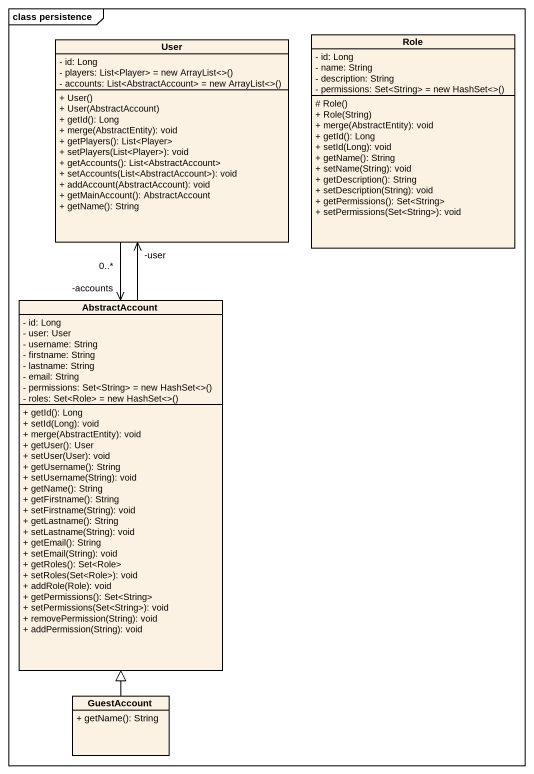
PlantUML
@startuml
mainframe class persistence
hide circle
hide empty members
skinparam classAttributeIconSize 0
class User {
  - id: Long
  {field} - players: List<Player> = new ArrayList<>()
  {field} - accounts: List<AbstractAccount> = new ArrayList<>()
  + User()
  + User(AbstractAccount)
  + getId(): Long
  + merge(AbstractEntity): void
  + getPlayers(): List<Player>
  + setPlayers(List<Player>): void
  + getAccounts(): List<AbstractAccount>
  + setAccounts(List<AbstractAccount>): void
  + addAccount(AbstractAccount): void
  + getMainAccount(): AbstractAccount
  + getName(): String
}
class Role {
  - id: Long
  - name: String
  - description: String
  {field} - permissions: Set<String> = new HashSet<>()
  # Role()
  + Role(String)
  + merge(AbstractEntity): void
  + getId(): Long
  + setId(Long): void
  + getName(): String
  + setName(String): void
  + getDescription(): String
  + setDescription(String): void
  + getPermissions(): Set<String>
  + setPermissions(Set<String>): void
}
class AbstractAccount {
  - id: Long
  - user: User
  - username: String
  - firstname: String
  - lastname: String
  - email: String
  {field} - permissions: Set<String> = new HashSet<>()
  {field} - roles: Set<Role> = new HashSet<>()
  + getId(): Long
  + setId(Long): void
  + merge(AbstractEntity): void
  + getUser(): User
  + setUser(User): void
  + getUsername(): String
  + setUsername(String): void
  + getName(): String
  + getFirstname(): String
  + setFirstname(String): void
  + getLastname(): String
  + setLastname(String): void
  + getEmail(): String
  + setEmail(String): void
  + getRoles(): Set<Role>
  + setRoles(Set<Role>): void
  + addRole(Role): void
  + getPermissions(): Set<String>
  + setPermissions(Set<String>): void
  + removePermission(String): void
  + addPermission(String): void
}
class GuestAccount {
  + getName(): String
}
User --> "-accounts\n0..*" AbstractAccount
AbstractAccount -up-> "-user" User
GuestAccount -up-|> AbstractAccount
@enduml
